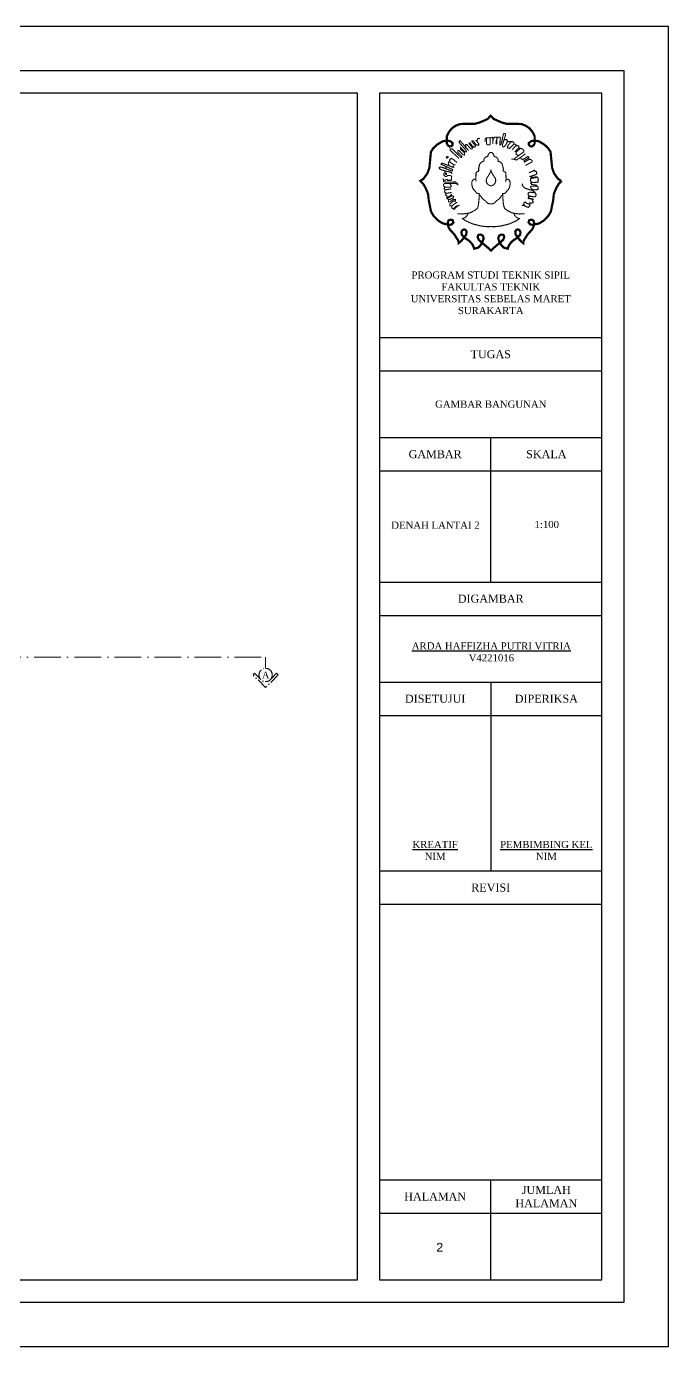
# Model space of a CAD drawing. Header units: millimetres. Extents: x -12161372 to 46643, y -9506984 to 15358.
# Drawn here: x 18606 to 20050, y 4159 to 7129 of the extents above; entities that cross this region are included whole.
import ezdxf

# ---------------------------------------------------------------- set-up
doc = ezdxf.new("R2010")
doc.units = ezdxf.units.MM
doc.linetypes.add('ACAD_ISO10W100', pattern=[18, 12, -3, 0, -3])
for name, color, linetype, lineweight in [('dimensi', 50, 'Continuous', 5), ('garis potongan', 3, 'ACAD_ISO10W100', 18), ('teks', 255, 'Continuous', 5)]:
    doc.layers.add(name, color=color, linetype=linetype, lineweight=lineweight)
doc.styles.get("Standard").update_dxf_attribs({"font": 'arial.ttf'})
doc.styles.add('teks2', font='times.ttf', dxfattribs={"height": 15})

msp = doc.modelspace()

# ---------------------------------------------------------------- linework, layer by layer
for p, q in [((19400.159, 6428.81), (19900.159, 6428.81)), ((19400.159, 6353.81), (19900.159, 6353.81)), ((19400.159, 6203.81), (19900.159, 6203.81)), ((19650.159, 5878.81), (19650.159, 6203.81)), ((19400.159, 6128.81), (19900.159, 6128.81)), ((19400.159, 5878.81), (19900.159, 5878.81)), ((19400.159, 5803.81), (19900.159, 5803.81)), ((19400.159, 5653.81), (19900.159, 5653.81)), ((19650.159, 5653.81), (19650.159, 5228.81)), ((19400.159, 5578.81), (19900.159, 5578.81)), ((19400.159, 5228.81), (19900.159, 5228.81)), ((19400.159, 5153.81), (19900.159, 5153.81)), ((19400.159, 4533.81), (19900.159, 4533.81)), ((19650.159, 4308.81), (19650.159, 4533.81)), ((19400.159, 4458.81), (19900.159, 4458.81))]:
    msp.add_line(p, q)
for points in [[(15850.159, 4158.81), (20050.159, 4158.81), (20050.159, 7128.81), (15850.159, 7128.81)], [(16050.159, 4258.81), (19950.159, 4258.81), (19950.159, 7028.81), (16050.159, 7028.81)], [(16100.159, 4308.81), (19350.159, 4308.81), (19350.159, 6978.81), (16100.159, 6978.81)], [(19400.159, 4308.81), (19900.159, 4308.81), (19900.159, 6978.81), (19400.159, 6978.81)]]:
    msp.add_lwpolyline(points, close=True)
at = {"color": 0, "lineweight": -3}
for points, const_width in [([(19809.554, 6781.255), (19803.257, 6774.794), (19798.612, 6767.316), (19794.482, 6758.034), (19791.917, 6751.114), (19790.568, 6737.395), (19787.86, 6724.561), (19785.548, 6712.703), (19779.773, 6702.605), (19768.683, 6691.383), (19758.827, 6685.639), (19750.599, 6683.57), (19743.314, 6682.357), (19738.598, 6683.588), (19735.05, 6687.888), (19737.027, 6693.093), (19741.493, 6694.083), (19746.349, 6692.061), (19747.766, 6686.805), (19746.54, 6678.247), (19742.898, 6671.575), (19737.839, 6666.117), (19733.387, 6661.264), (19730.149, 6656.21), (19727.316, 6651.762), (19724.685, 6647.719), (19723.269, 6642.866), (19723.269, 6641.451), (19717.805, 6645.899), (19713.353, 6650.751), (19710.925, 6654.39), (19706.473, 6660.051), (19705.259, 6667.128), (19707.889, 6670.969), (19711.127, 6672.182), (19714.972, 6670.362), (19716.995, 6666.319), (19716.388, 6660.456), (19713.96, 6657.827), (19710.925, 6654.593), (19707.484, 6651.56), (19700.402, 6647.112), (19695.545, 6642.462), (19691.296, 6636.599), (19689.612, 6632.543), (19688.317, 6628.662), (19679.251, 6631.25), (19674.718, 6635.778), (19672.128, 6639.66), (19669.861, 6643.865), (19666.907, 6651.931), (19669.024, 6658.274), (19674.37, 6660.499), (19678.936, 6659.609), (19680.607, 6654.602), (19678.156, 6648.927), (19672.588, 6643.697), (19667.019, 6638.912), (19661.895, 6634.683), (19656.995, 6630.566), (19650.646, 6624.335), (19644.298, 6630.566), (19639.397, 6634.683), (19634.274, 6638.912), (19628.705, 6643.697), (19623.136, 6648.927), (19620.686, 6654.602), (19622.357, 6659.609), (19626.923, 6660.499), (19632.269, 6658.274), (19634.385, 6651.931), (19631.431, 6643.865), (19629.165, 6639.66), (19626.575, 6635.778), (19622.042, 6631.25), (19612.976, 6628.662), (19611.681, 6632.543), (19609.997, 6636.599), (19605.747, 6642.462), (19600.891, 6647.112), (19593.808, 6651.56), (19590.368, 6654.593), (19587.333, 6657.827), (19584.904, 6660.456), (19584.297, 6666.319), (19586.321, 6670.362), (19590.166, 6672.182), (19593.403, 6670.969), (19596.034, 6667.128), (19594.82, 6660.051), (19590.368, 6654.39), (19587.94, 6650.751), (19583.488, 6645.899), (19578.024, 6641.451), (19578.024, 6642.866), (19576.608, 6647.719), (19573.977, 6651.762), (19571.144, 6656.21), (19567.906, 6661.264), (19563.454, 6666.117), (19558.395, 6671.575), (19554.753, 6678.247), (19553.527, 6686.805), (19554.943, 6692.061), (19559.8, 6694.083), (19564.266, 6693.093), (19566.242, 6687.888), (19562.695, 6683.588), (19557.979, 6682.357), (19550.694, 6683.57), (19542.466, 6685.639), (19532.61, 6691.383), (19521.52, 6702.605), (19515.745, 6712.703), (19513.433, 6724.561), (19510.724, 6737.395), (19509.376, 6751.114), (19506.81, 6758.034), (19502.681, 6767.316), (19498.035, 6774.794), (19491.739, 6781.255), (19498.915, 6786.035), (19507.886, 6798.583), (19512.123, 6810.617), (19515.659, 6846.831), (19521.259, 6855.075), (19529.805, 6863.024), (19542.182, 6870.385), (19551.73, 6871.915), (19558.796, 6870.71), (19564.314, 6866.648), (19564.314, 6862.151), (19561.265, 6859.249), (19557.351, 6858.805), (19553.559, 6861.521), (19551.341, 6865.667), (19551.341, 6869.408), (19551.341, 6882.082), (19556.928, 6892.477), (19563.01, 6899.626), (19571.024, 6905.202), (19580.755, 6909.062), (19592.787, 6909.701), (19605.06, 6909.701), (19614.585, 6909.701), (19624.659, 6912.446), (19635.1, 6916.838), (19643.199, 6920.548), (19650.159, 6927.868), (19657.12, 6920.548), (19665.218, 6916.838), (19675.659, 6912.446), (19685.734, 6909.701), (19695.258, 6909.701), (19707.531, 6909.701), (19719.563, 6909.062), (19729.294, 6905.202), (19737.308, 6899.626), (19743.39, 6892.477), (19748.977, 6882.082), (19748.977, 6869.408), (19748.977, 6865.667), (19746.759, 6861.521), (19742.967, 6858.805), (19739.053, 6859.249), (19736.004, 6862.151), (19736.004, 6866.648), (19741.522, 6870.71), (19748.588, 6871.915), (19758.137, 6870.385), (19770.514, 6863.024), (19779.06, 6855.075), (19784.659, 6846.831), (19788.195, 6810.617), (19792.432, 6798.583), (19801.403, 6786.035), (19808.579, 6781.255)], 5), ([(19579.048, 6831.648), (19559.299, 6849.636), (19558.88, 6852.704), (19559.229, 6853.54), (19563.067, 6853.61), (19583.305, 6833.879), (19584.631, 6834.228), (19584.979, 6836.738), (19576.187, 6845.313), (19576.047, 6849.427), (19578.838, 6849.427), (19587.91, 6839.805), (19591.33, 6839.596), (19591.051, 6844.128), (19582.537, 6852.425), (19582.188, 6856.19), (19591.748, 6846.708), (19595.377, 6846.568), (19594.441, 6850.407), (19581.399, 6864.864), (19579.382, 6867.571), (19579.572, 6870.997), (19581.2, 6871.679), (19600.514, 6849.336)], 2.5), ([(19593.682, 6855.586), (19593.912, 6863.246), (19596.289, 6863.323), (19604.962, 6853.331), (19608.404, 6853.643), (19608.717, 6855.988), (19601.676, 6864.742), (19601.589, 6866.471), (19603.463, 6866.471), (19610.898, 6857.292), (19613.377, 6857.171), (19615.251, 6858.077), (19615.492, 6860.553), (19608.057, 6869.491), (19608.119, 6871.365), (19610.483, 6871.441), (19617.65, 6862.223), (19620.243, 6861.842), (19623.293, 6861.766), (19622.863, 6865.502), (19616.397, 6873.425)], 2.5), ([(19618.986, 6869.468), (19620.044, 6873.792), (19620.91, 6876.002), (19622.641, 6876.867), (19623.891, 6876.963), (19624.661, 6876.675), (19625.238, 6876.002), (19625.623, 6875.426)], 2.5), ([(19637.243, 6869.348), (19637.813, 6875.799), (19640.472, 6878.075), (19648.638, 6878.265), (19649.018, 6863.845), (19647.308, 6862.138), (19642.561, 6862.138), (19640.662, 6864.604), (19640.662, 6878.08)], 2.5), ([(19648.638, 6878.265), (19653.385, 6879.214), (19653.385, 6879.214), (19655.008, 6878.334), (19655.102, 6864.497)], 2.5), ([(19655.055, 6871.415), (19655.598, 6875.813), (19656.382, 6876.78), (19658.272, 6878.715), (19659.379, 6879.452), (19663.759, 6879.59), (19663.6, 6865.085), (19662.656, 6864.495), (19662.066, 6866.264), (19662.42, 6870.392), (19664.443, 6876.649), (19665.373, 6878.973), (19668.986, 6879.838), (19671.252, 6879.272), (19672.008, 6877.762), (19671.252, 6873.611), (19670.686, 6863.799), (19671.252, 6862.101), (19673.141, 6863.421), (19674.841, 6868.894), (19675.785, 6872.667), (19677.107, 6880.027), (19678.429, 6885.499), (19679.751, 6887.952), (19682.584, 6887.952), (19683.34, 6886.253), (19682.962, 6882.668), (19676.918, 6863.799), (19676.352, 6860.968), (19677.107, 6858.704), (19678.807, 6857.572), (19680.695, 6858.327), (19683.717, 6861.912), (19686.172, 6866.441), (19687.495, 6870.969), (19686.928, 6873.8), (19684.662, 6874.177), (19681.829, 6873.8), (19679.751, 6873.611)], 2.5), ([(19686.433, 6868.519), (19691.158, 6869.868), (19694.871, 6869.868), (19699.259, 6869.531), (19701.959, 6867.844), (19702.297, 6864.135), (19698.584, 6860.088), (19692.508, 6854.355), (19687.783, 6855.367), (19688.796, 6861.1), (19691.833, 6864.472), (19694.871, 6867.844), (19697.234, 6868.519)], 2.5), ([(19702.297, 6864.135), (19706.501, 6863.273), (19706.667, 6860.614), (19698.351, 6851.143)], 2.5), ([(19706.667, 6860.614), (19710.992, 6860.448), (19713.154, 6859.285), (19713.154, 6855.629), (19704.339, 6846.49)], 2.5), ([(19558.384, 6823.404), (19557.752, 6826.353), (19557.791, 6828.061), (19558.179, 6829.535), (19559.303, 6830.738), (19561.048, 6831.359), (19563.103, 6831.243), (19564.523, 6830.339), (19565.701, 6829.691), (19567.058, 6828.526), (19568.693, 6826.952), (19569.952, 6826.086), (19571.054, 6825.219), (19572.549, 6823.959), (19573.572, 6823.093), (19574.202, 6822.463)], 2.5), ([(19713.154, 6855.629), (19716.979, 6854.466), (19720.472, 6853.635), (19722.967, 6851.641), (19724.297, 6849.315), (19724.63, 6846.822), (19712.821, 6838.182), (19702.01, 6830.206), (19696.189, 6830.372)], 2.5), ([(19702.01, 6830.206), (19707.832, 6828.212), (19717.478, 6834.194), (19727.956, 6842.17)], 2.5), ([(19716.979, 6854.466), (19707.499, 6846.158), (19707, 6841.505), (19709.162, 6840.176), (19712.821, 6838.182)], 2.5), ([(19717.478, 6834.194), (19718.31, 6831.203), (19720.139, 6830.039), (19722.634, 6829.375), (19733.032, 6836.093), (19735.607, 6835.024), (19735.607, 6835.024), (19735.451, 6832.883), (19724.141, 6826.332)], 2.5), ([(19724.141, 6826.332), (19727.953, 6824.727), (19738.402, 6830.991)], 2.5), ([(19733.177, 6827.859), (19736.755, 6830.002), (19739.749, 6829.24), (19741.538, 6828.602), (19742.665, 6827.43), (19743.342, 6825.763), (19742.349, 6823.194), (19729.405, 6816.802), (19728.673, 6815.43)], 2.5), ([(19552.572, 6802.6), (19547.213, 6803.766), (19543.718, 6804.932), (19538.531, 6806.416), (19534.72, 6808.705), (19534.48, 6811.321), (19537.451, 6812.716), (19549.082, 6808.902), (19552.983, 6807.229), (19557.977, 6805.062), (19562.169, 6803.293)], 2.5), ([(19562.215, 6803.339), (19564.009, 6803.891), (19563.873, 6806.989), (19538.34, 6818.813), (19539.293, 6820.72), (19541.58, 6821.102), (19563.492, 6812.519), (19566.732, 6811.947), (19566.351, 6814.045), (19564.636, 6815.571)], 2.5), ([(19547.469, 6797.42), (19547.469, 6800.362), (19546.734, 6802.862), (19546.146, 6804.333)], 2.5), ([(19548.929, 6807.472), (19549.217, 6809.35), (19549.253, 6811.3), (19549.217, 6813.972)], 2.5), ([(19552.572, 6802.6), (19557.756, 6801.391), (19559.078, 6800.803), (19562.017, 6799.92), (19562.605, 6797.861), (19562.164, 6796.831)], 2.5), ([(19555.678, 6815.602), (19555.585, 6817.871), (19555.123, 6820.047), (19554.845, 6822.64), (19555.678, 6823.937), (19556.927, 6824.307), (19559.842, 6822.502), (19562.942, 6820.371), (19565.162, 6818.936), (19567.207, 6817.593), (19569.428, 6817.407), (19571.556, 6817.454)], 2.5), ([(19727.953, 6824.727), (19725.05, 6823.103)], 2.5), ([(19749.817, 6806.024), (19743.327, 6802.451), (19736.188, 6799.853)], 2.5), ([(19746.572, 6804.237), (19749.929, 6802.938), (19753.127, 6801.978), (19753.767, 6797.817), (19752.168, 6795.576), (19747.371, 6793.976), (19738.673, 6791.251), (19740.906, 6789.087), (19754.091, 6790.261), (19756.165, 6787.894), (19757.444, 6784.694), (19756.485, 6781.013), (19754.886, 6778.452)], 2.5), ([(19542.891, 6787.328), (19543.042, 6784.304), (19544.553, 6783.246), (19545.912, 6782.792), (19547.725, 6782.641), (19549.236, 6783.246), (19549.991, 6784.304), (19550.595, 6784.455), (19552.106, 6784.455), (19552.559, 6783.548), (19553.314, 6782.49), (19561.32, 6782.641), (19561.924, 6786.27), (19562.075, 6788.991), (19562.377, 6790.805), (19561.471, 6792.166), (19559.507, 6793.073), (19557.241, 6793.527), (19554.522, 6793.527), (19552.71, 6793.073), (19551.199, 6791.41), (19549.084, 6791.259), (19546.668, 6792.015), (19545.308, 6793.376), (19544.553, 6794.888), (19544.553, 6796.248), (19544.704, 6797.911), (19546.063, 6798.516), (19548.782, 6798.516), (19550.595, 6798.365), (19551.028, 6796.99)], 2.5), ([(19543.798, 6783.775), (19544.181, 6779.637), (19548.157, 6778.552), (19570.566, 6778.673), (19575.627, 6775.055), (19575.747, 6773.005), (19571.53, 6775.658), (19553.217, 6775.296), (19547.072, 6775.296), (19545.024, 6774.573), (19543.699, 6773.005), (19543.819, 6770.593), (19546.952, 6766.855), (19559.843, 6767.216), (19561.41, 6769.025), (19560.687, 6771.437), (19557.405, 6775.379)], 2.5), ([(19547.469, 6797.42), (19547.84, 6796.744), (19549.028, 6796.069), (19550.252, 6796.069), (19551.028, 6796.99)], 2.5), ([(19757.01, 6761.71), (19741.099, 6760.865), (19735.748, 6761.992), (19730.82, 6763.542), (19726.314, 6765.515), (19723.357, 6768.475), (19721.245, 6771.857), (19721.245, 6775.099)], 2.5), ([(19753.127, 6789.015), (19740.176, 6786.614), (19739.057, 6782.213), (19740.336, 6780.533), (19743.481, 6777.384)], 2.5), ([(19758.084, 6778.612), (19739.057, 6777.012)], 2.5), ([(19739.057, 6777.012), (19741.942, 6773.274), (19753.086, 6771.558), (19756.801, 6767.268), (19756.801, 6767.268), (19756.371, 6761.676)], 2.5), ([(19547.547, 6761.004), (19545, 6763.532), (19546.952, 6766.855)], 2.5), ([(19549.978, 6753.164), (19545.926, 6756.408), (19547.547, 6761.004), (19561.593, 6763.438)], 2.5), ([(19552.409, 6746.945), (19548.087, 6749.919), (19549.978, 6753.164), (19562.404, 6755.327)], 2.5), ([(19552.409, 6746.945), (19550.927, 6742.684), (19552.125, 6741.221), (19555.052, 6739.373), (19557.57, 6739.36), (19560.268, 6740.398), (19561.929, 6741.437), (19563.382, 6741.853), (19565.354, 6742.372), (19566.6, 6744.346), (19566.6, 6746.216), (19564.731, 6747.67), (19562.652, 6747.334), (19559.971, 6746.17), (19557.493, 6744.854), (19555.874, 6743.79), (19554.002, 6742.677), (19552.125, 6741.221)], 2.5), ([(19550.927, 6742.684), (19551.732, 6743.307), (19552.536, 6743.931), (19553.47, 6744.502), (19554.404, 6745.073), (19555.494, 6745.749), (19556.584, 6746.424), (19557.881, 6747.047), (19559.179, 6747.67), (19560.528, 6748.19), (19561.877, 6748.709), (19561.848, 6749.711), (19561.783, 6750.808), (19560.17, 6751.131)], 2.5), ([(19574.794, 6707.14), (19586.381, 6706.864), (19594.933, 6707.691), (19604.036, 6709.62), (19614.519, 6715.132), (19620.037, 6719.542), (19621.692, 6724.228), (19622.795, 6729.74), (19623.347, 6736.08), (19624.175, 6744.072), (19624.175, 6749.585), (19624.175, 6752.617)], 2.5), ([(19726.499, 6707.14), (19714.912, 6706.864), (19706.36, 6707.691), (19697.256, 6709.62), (19686.773, 6715.132), (19681.256, 6719.542), (19679.601, 6724.228), (19678.497, 6729.74), (19677.946, 6736.08), (19677.118, 6744.072), (19677.118, 6749.585), (19677.118, 6752.617)], 2.5), ([(19746.731, 6739.725), (19733.254, 6741.742)], 2.5), ([(19750.251, 6754.593), (19745.182, 6754.945), (19738.001, 6755.932), (19734.762, 6754.382), (19733.777, 6751.704), (19736.311, 6748.04), (19737.86, 6746.771)], 2.5), ([(19749.969, 6745.08), (19737.86, 6746.771), (19734.622, 6745.785), (19735.044, 6744.094), (19736.452, 6742.402), (19746.731, 6739.725)], 2.5), ([(19741.591, 6741.064), (19743.915, 6738.491), (19745.006, 6736.151), (19745.396, 6733.655), (19744.85, 6732.095), (19742.824, 6731.549), (19740.565, 6731.159), (19737.896, 6730.778)], 2.5), ([(19754.944, 6769.413), (19740.958, 6769.18), (19739.409, 6767.207), (19741.662, 6763.824), (19746.069, 6761.129)], 2.5), ([(19741.099, 6760.865), (19746.027, 6758.469), (19749.124, 6755.932), (19751.377, 6753.254), (19752.081, 6750.858), (19751.8, 6748.322), (19751.377, 6746.63), (19749.969, 6745.08)], 2.5), ([(19562.76, 6725.2), (19557.92, 6725.2), (19557.92, 6729.326), (19566.344, 6736.143), (19570.826, 6736.143), (19570.826, 6739.373), (19565.269, 6739.373), (19558.816, 6734.349), (19555.052, 6734.349), (19555.052, 6739.373)], 2.5), ([(19576.382, 6725.2), (19573.514, 6725.2), (19566.882, 6719.279), (19562.939, 6719.638), (19562.76, 6725.2), (19571.722, 6732.017), (19575.307, 6732.735)], 2.5), ([(19566.703, 6715.332), (19567.42, 6717.485), (19576.382, 6725.2), (19579.788, 6726.635)], 2.5), ([(19738.383, 6726.636), (19736.878, 6728.863), (19730.685, 6730.831), (19728.13, 6733.684), (19725.181, 6732.799), (19724.198, 6729.257), (19727.147, 6724.829), (19733.629, 6721.488), (19727.147, 6724.829), (19724.403, 6726.327), (19721.931, 6726.377), (19719.761, 6725.834)], 2.5), ([(19737.603, 6733.265), (19738.383, 6726.636), (19737.993, 6724.842), (19736.045, 6722.97), (19734.876, 6721.8), (19733.629, 6721.488)], 2.5), ([(19599.379, 6708.544), (19597.433, 6704.006), (19595.486, 6701.629), (19592.458, 6698.603), (19588.781, 6697.091), (19586.618, 6696.442), (19592.241, 6692.336), (19598.514, 6689.311), (19604.354, 6686.717), (19609.978, 6684.34), (19616.9, 6682.611), (19622.158, 6681.224), (19627.82, 6679.809), (19633.86, 6679.149), (19640.372, 6678.395), (19646.412, 6678.301), (19650.646, 6678.555), (19654.88, 6678.301), (19660.92, 6678.395), (19667.432, 6679.149), (19673.473, 6679.809), (19679.135, 6681.224), (19684.393, 6682.611), (19691.314, 6684.34), (19696.938, 6686.717), (19702.779, 6689.311), (19709.051, 6692.336), (19714.675, 6696.442), (19712.512, 6697.091), (19708.835, 6698.603), (19705.807, 6701.629), (19703.86, 6704.006), (19701.913, 6708.544)], 2.5)]:
    msp.add_lwpolyline(points, dxfattribs=dict(at, const_width=const_width))
at = {"color": 0, "lineweight": -3, "const_width": 2.5}
for points in [[(19550.454, 6832.785), (19550.295, 6834.375), (19551.248, 6835.806), (19553.471, 6836.124), (19554.361, 6835.331), (19554.436, 6834.506), (19554.107, 6833.898), (19552.936, 6833.157), (19552.111, 6832.858), (19550.93, 6832.626), (19550.454, 6832.785)], [(19650.646, 6729.556), (19650.16, 6729.537), (19648.033, 6729.75), (19645.905, 6729.963), (19644.629, 6730.388), (19643.352, 6731.451), (19641.863, 6732.301), (19640.373, 6734.001), (19637.608, 6736.796), (19633.778, 6739.346), (19632.076, 6741.26), (19629.31, 6743.81), (19628.246, 6746.786), (19624.38, 6749.689), (19624.275, 6752.621), (19622.985, 6752.894), (19621.487, 6752.894), (19620.092, 6753.152), (19617.922, 6754.184), (19615.693, 6757.627), (19613.565, 6759.541), (19611.438, 6761.666), (19610.587, 6764.004), (19609.31, 6765.492), (19608.459, 6768.468), (19608.246, 6770.382), (19607.608, 6773.358), (19607.398, 6776.587), (19607.398, 6778.713), (19608.249, 6780.626), (19609.1, 6782.114), (19610.163, 6783.39), (19611.44, 6784.452), (19613.355, 6785.303), (19615.695, 6784.665), (19616.759, 6782.539), (19616.759, 6783.602), (19616.546, 6784.665), (19616.759, 6786.578), (19616.546, 6788.279), (19616.759, 6790.192), (19616.972, 6794.018), (19616.972, 6797.419), (19617.185, 6799.12), (19618.036, 6800.182), (19618.887, 6801.458), (19621.014, 6802.521), (19623.142, 6803.584), (19622.929, 6805.709), (19622.929, 6808.473), (19623.142, 6811.024), (19623.78, 6812.299), (19623.78, 6813.574), (19624.419, 6815.275), (19624.631, 6817.401), (19625.695, 6819.314), (19626.759, 6821.014), (19629.099, 6823.14), (19631.652, 6824.841), (19634.844, 6825.691), (19634.631, 6827.391), (19634.631, 6829.73), (19636.121, 6832.068), (19637.823, 6834.194), (19640.163, 6835.256), (19643.567, 6836.319), (19643.78, 6838.232), (19645.057, 6841.633), (19647.822, 6844.609), (19650.646, 6845.174), (19653.47, 6844.609), (19656.236, 6841.633), (19657.513, 6838.232), (19657.725, 6836.319), (19661.13, 6835.256), (19663.47, 6834.194), (19665.172, 6832.068), (19666.661, 6829.73), (19666.661, 6827.391), (19666.449, 6825.691), (19669.64, 6824.841), (19672.193, 6823.14), (19674.534, 6821.014), (19675.597, 6819.314), (19676.661, 6817.401), (19676.874, 6815.275), (19677.512, 6813.574), (19677.512, 6812.299), (19678.151, 6811.024), (19678.363, 6808.473), (19678.363, 6805.709), (19678.151, 6803.584), (19680.278, 6802.521), (19682.406, 6801.458), (19683.257, 6800.182), (19684.108, 6799.12), (19684.321, 6797.419), (19684.321, 6794.018), (19684.533, 6790.192), (19684.746, 6788.279), (19684.533, 6786.578), (19684.746, 6784.665), (19684.533, 6783.602), (19684.533, 6782.539), (19685.597, 6784.665), (19687.938, 6785.303), (19689.853, 6784.452), (19691.129, 6783.39), (19692.193, 6782.114), (19693.044, 6780.626), (19693.895, 6778.713), (19693.895, 6776.587), (19693.685, 6773.358), (19693.046, 6770.382), (19692.833, 6768.468), (19691.982, 6765.492), (19690.706, 6764.004), (19689.855, 6761.666), (19687.727, 6759.541), (19685.6, 6757.627), (19683.37, 6754.184), (19681.201, 6753.152), (19679.806, 6752.894), (19678.308, 6752.894), (19677.018, 6752.621), (19676.913, 6749.689), (19673.047, 6746.786), (19671.983, 6743.81), (19669.217, 6741.26), (19667.515, 6739.346), (19663.685, 6736.796), (19660.919, 6734.001), (19659.43, 6732.301), (19657.941, 6731.451), (19656.664, 6730.388), (19655.388, 6729.963), (19653.26, 6729.75), (19651.132, 6729.537)], [(19650.646, 6770.106), (19649.637, 6770.157), (19648.493, 6770.6), (19649.637, 6770.157), (19648.493, 6770.6), (19646.99, 6771.311), (19646.99, 6771.311), (19645.897, 6771.893), (19644.67, 6772.589), (19643.632, 6773.539), (19642.714, 6774.543), (19641.736, 6775.921), (19640.905, 6777.436), (19640.318, 6779.243), (19640.073, 6781.246), (19640.073, 6783.005), (19640.318, 6784.617), (19640.709, 6785.984), (19641.394, 6787.499), (19642.176, 6788.964), (19642.866, 6789.96), (19643.795, 6791.182), (19644.871, 6793.038), (19645.898, 6794.601), (19646.778, 6795.969), (19647.658, 6797.434), (19648.489, 6799.242), (19649.321, 6801.001), (19650.103, 6802.564), (19650.646, 6804.507), (19651.19, 6802.564), (19651.972, 6801.001), (19652.803, 6799.242), (19653.634, 6797.434), (19654.515, 6795.969), (19655.395, 6794.601), (19656.421, 6793.038), (19657.497, 6791.182), (19658.426, 6789.96), (19659.117, 6788.964), (19659.899, 6787.499), (19660.584, 6785.984), (19660.975, 6784.617), (19661.219, 6783.005), (19661.219, 6781.246), (19660.975, 6779.243), (19660.388, 6777.436), (19659.557, 6775.921), (19658.579, 6774.543), (19657.661, 6773.539), (19656.623, 6772.589), (19655.396, 6771.893), (19654.302, 6771.311), (19654.302, 6771.311), (19652.8, 6770.6), (19651.656, 6770.157), (19652.8, 6770.6), (19651.656, 6770.157)]]:
    msp.add_lwpolyline(points, close=True, dxfattribs=at)
at = {"layer": 'garis potongan', "ltscale": 5}
msp.add_lwpolyline([(16641.36, 5684.673), (16641.36, 5709.673), (19143.906, 5709.673), (19143.906, 5684.673)], dxfattribs=at)
at = {"layer": 'garis potongan', "ltscale": 2}
msp.add_lwpolyline([(19156.101, 5660.94), (19168.655, 5673.493), (19172.19, 5669.958), (19143.906, 5641.673), (19115.622, 5669.958), (19119.157, 5673.493), (19131.711, 5660.94)], dxfattribs=at)
msp.add_circle((19143.906, 5669.673), 15, dxfattribs=at)

# ---------------------------------------------------------------- texts
at = {"attachment_point": 5}
for s, insert, char_height, width in [('{\\fTimes New Roman|b0|i0|c0|p18;PROGRAM STUDI TEKNIK SIPIL\\PFAKULTAS TEKNIK\\PUNIVERSITAS SEBELAS MARET\\PSURAKARTA}', (19650.159, 6529.461), 16, 500), ('{\\fTimes New Roman|b0|i0|c0|p18;TUGAS}', (19650.159, 6391.31), 18, 500), ('{\\fTimes New Roman|b0|i0|c0|p18;GAMBAR BANGUNAN}', (19650.159, 6278.81), 16, 500), ('{\\fTimes New Roman|b0|i0|c0|p18;GAMBAR}', (19525.159, 6166.31), 18, 250), ('{\\fTimes New Roman|b0|i0|c0|p18;SKALA}', (19775.159, 6166.31), 18, 250), ('{\\fTimes New Roman|b0|i0|c0|p18;DENAH LANTAI 2}', (19525.759, 6006.661), 16, 250), ('{\\fTimes New Roman|b0|i0|c0|p18;1:100}', (19776.15, 6008.106), 16, 250), ('{\\fTimes New Roman|b0|i0|c0|p18;DIGAMBAR}', (19650.159, 5841.31), 18, 500), ('{\\fTimes New Roman|b0|i0|c0|p18;\\LARDA HAFFIZHA PUTRI VITRIA\\l\\PV4221016}', (19651.558, 5721.579), 16, 500), ('{\\fTimes New Roman|b0|i0|c0|p18;DISETUJUI}', (19525.159, 5616.31), 18, 250), ('{\\fTimes New Roman|b0|i0|c0|p18;DIPERIKSA}', (19775.159, 5616.31), 18, 250), ('{\\fTimes New Roman|b0|i0|c0|p18;\\LKREATIF\\l\\PNIM}', (19525.159, 5275.025), 16, 250), ('{\\fTimes New Roman|b0|i0|c0|p18;\\LPEMBIMBING KEL\\l\\PNIM}', (19775.159, 5275.025), 16, 250), ('{\\fTimes New Roman|b0|i0|c0|p18;REVISI}', (19650.159, 5191.31), 18, 500), ('{\\fTimes New Roman|b0|i0|c0|p18;JUMLAH\\PHALAMAN}', (19775.159, 4496.31), 18, 250), ('{\\fTimes New Roman|b0|i0|c0|p18;HALAMAN}', (19525.159, 4496.31), 18, 250)]:
    msp.add_mtext(s, dxfattribs=dict(at, insert=insert, char_height=char_height, width=width))
at = {"layer": 'dimensi', "ltscale": 10, "insert": (19504.334, 4392.097), "char_height": 20, "attachment_point": 1}
msp.add_mtext_dynamic_manual_height_columns('{\\C0;   2}', width=86.56413, gutter_width=100, heights=[0], dxfattribs=at)
at = {"layer": 'teks', "ltscale": 2, "insert": (19143.906, 5669.673), "char_height": 15, "attachment_point": 5, "style": 'teks2'}
msp.add_mtext_dynamic_manual_height_columns('A', width=35.65071, gutter_width=15, heights=[0], dxfattribs=at)

doc.saveas('drawing.dxf')
